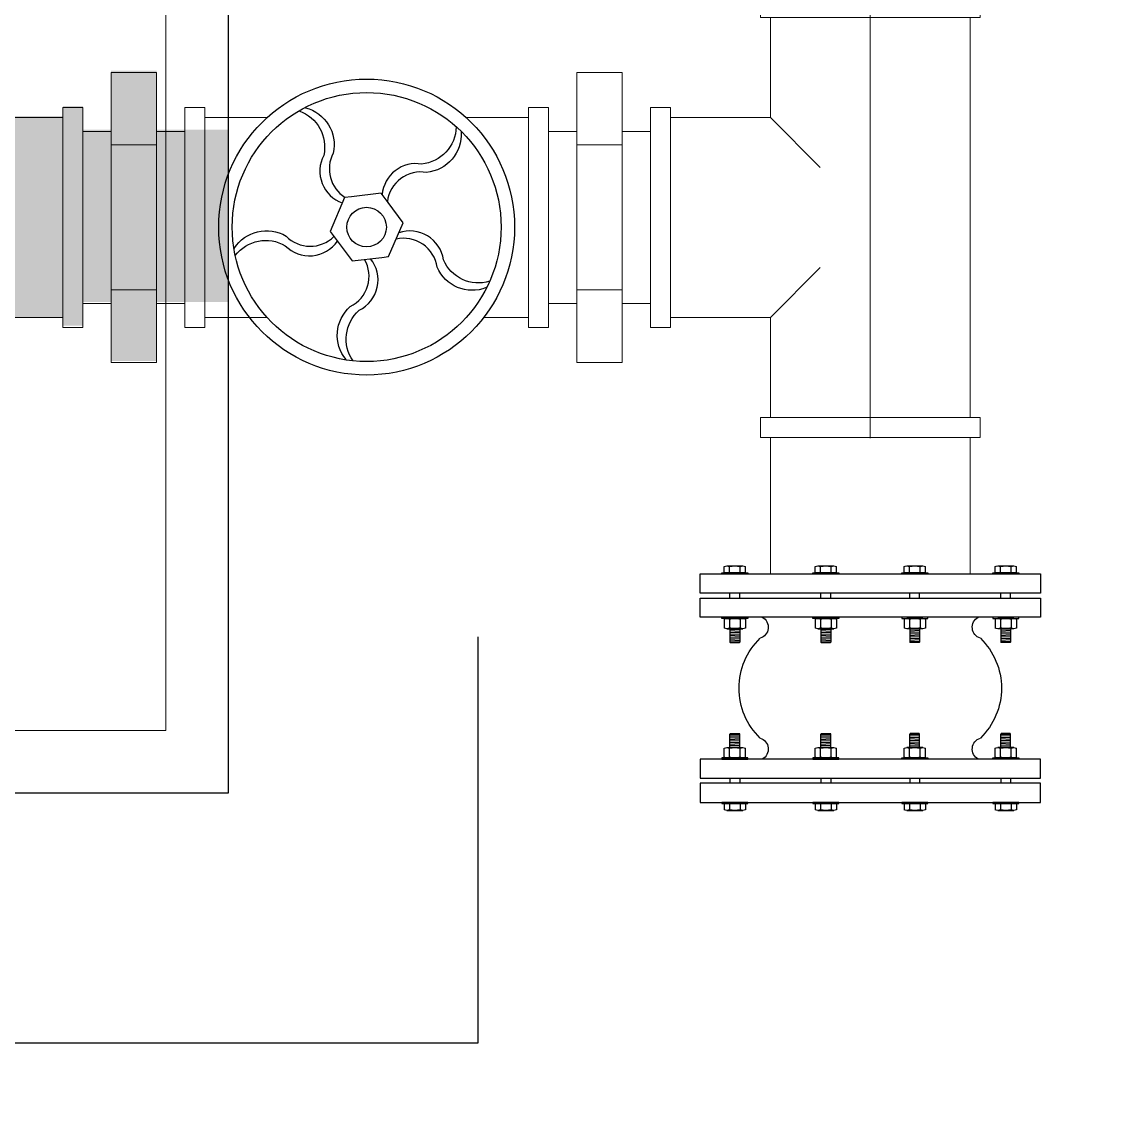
# Model space of a CAD drawing. Header units: metres. Extents: x 42 to 199, y -121 to 268.
# Drawn here: x 97.4379 to 97.5936, y 144.2423 to 144.3964 of the extents above; entities that cross this region are included whole.
import ezdxf
from ezdxf.lldxf.tags import DXFTag

# ---------------------------------------------------------------- set-up
doc = ezdxf.new("R2010")
doc.units = ezdxf.units.M
doc.header["$LTSCALE"] = 0.3
doc.linetypes.add('CENTERX2', pattern=[4, 2.5, -0.5, 0.5, -0.5])
doc.linetypes.add('HIDDEN2', pattern=[0.1875, 0.125, -0.0625])
doc.layers.get('0').update_dxf_attribs({"color": 8})
for name, color, linetype in [('A-ELEVATION 5', 8, 'Continuous'), ('BOLTS', 6, 'Continuous'), ('ETA TANK PLEANTH', 9, 'HIDDEN2'), ('FPUMP', 1, 'Continuous'), ('SRA-PL-WS-DWS', 90, 'DWS_LINE'), ('VALVES', 31, 'Continuous')]:
    doc.layers.add(name, color=color, linetype=linetype)
for name, color, linetype, lineweight in [('DA HOUSE ARCH LAYOUT', 8, 'Continuous', 9), ('ETA-PL-FITTINGS', 140, 'Continuous', 0), ('FITTINGS', 5, 'Continuous', 5)]:
    doc.layers.add(name, color=color, linetype=linetype, lineweight=lineweight)
doc.styles.get("Standard").update_dxf_attribs({"font": 'arial.ttf'})
tags = doc.linetypes.add('DWS_LINE', pattern='A,0.5,-0.2,["DWS",Standard,S=0.1,R=0,X=-0.1,Y=-0.05],-0.3', length=1).pattern_tags.tags
tags[6] = DXFTag(74, 10)

# ---------------------------------------------------------------- blocks, each defined once
blk = doc.blocks.new('DA HOUSE ARCH LAYOUT')
at = {"color": 8}
blk.add_wipeout([(-11.75, 187.36995), (-11.75, 207.62996), (32.72481, 207.62995), (32.72434, 197.17), (20.94, 197.17), (20.94, 187.37)], dxfattribs=at).dxf.layer = 'A-ELEVATION 5'
blk = doc.blocks.new('*U187')
at = {"color": 8, "lineweight": 13, "ltscale": 75}
for p, q in [((-50, 110), (50, 110)), ((-50, 100), (50, 100)), ((-110, 50), (-110, -50)), ((-100, -50), (-100, 50)), ((-50, 50), (-25, 25)), ((50, 50), (25, 25)), ((100, -50), (100, 50)), ((110, 50), (110, -50))]:
    blk.add_line(p, q, dxfattribs=at)
at = {"color": 140, "linetype": 'Continuous', "lineweight": 20, "ltscale": 75}
for p, q in [((-50, 50), (-50, 100)), ((50, 50), (50, 100)), ((-90, 50), (-100, 50)), ((-100, 50), (-50, 50)), ((100, 50), (50, 50)), ((90, 50), (100, 50)), ((-100, -50), (100, -50))]:
    blk.add_line(p, q, dxfattribs=at)
for points in [[(-50, 110), (-55, 110), (-55, 100), (-50, 100)], [(50, 100), (55, 100), (55, 110), (50, 110)], [(-100, 50), (-100, 55), (-110, 55), (-110, 50)], [(100, 50), (100, 55), (110, 55), (110, 50)], [(-110, -50), (-110, -55), (-100, -55), (-100, -50)], [(110, -50), (110, -55), (100, -55), (100, -50)]]:
    blk.add_lwpolyline(points, dxfattribs=at)
blk = doc.blocks.new('*U185')
at = {"color": 9, "linetype": 'CENTERX2', "lineweight": 13, "ltscale": 0.005}
blk.add_line((257.05, -160.81, 0.05), (257.05, 791.64, 0.05), dxfattribs=at)
at = {"layer": 'BOLTS', "color": 4, "linetype": 'Continuous'}
for p, q in [((198.55, 829.17, 0.05), (198.55, 831.65, 0.05)), ((207.11, 829.17, 0.05), (198.55, 829.17, 0.05)), ((199.62, 831.92, 0.05), (206.04, 831.92, 0.05)), ((200.69, 829.17, 0.05), (200.69, 831.65, 0.05)), ((204.97, 829.17, 0.05), (204.97, 831.65, 0.05)), ((207.11, 829.17, 0.05), (207.11, 831.65, 0.05)), ((234.98, 829.17, 0.05), (234.98, 831.65, 0.05)), ((243.53, 829.17, 0.05), (234.98, 829.17, 0.05)), ((236.05, 831.92, 0.05), (242.46, 831.92, 0.05)), ((237.12, 829.17, 0.05), (237.12, 831.65, 0.05)), ((241.39, 829.17, 0.05), (241.39, 831.65, 0.05)), ((243.53, 829.17, 0.05), (243.53, 831.65, 0.05)), ((270.56, 829.17, 0.05), (270.56, 831.65, 0.05)), ((279.12, 829.17, 0.05), (270.56, 829.17, 0.05)), ((271.63, 831.92, 0.05), (278.05, 831.92, 0.05)), ((272.7, 829.17, 0.05), (272.7, 831.65, 0.05)), ((276.98, 829.17, 0.05), (276.98, 831.65, 0.05)), ((279.12, 829.17, 0.05), (279.12, 831.65, 0.05)), ((306.99, 829.17, 0.05), (306.99, 831.65, 0.05)), ((315.54, 829.17, 0.05), (306.99, 829.17, 0.05)), ((308.06, 831.92, 0.05), (314.47, 831.92, 0.05)), ((309.13, 829.17, 0.05), (309.13, 831.65, 0.05)), ((313.4, 829.17, 0.05), (313.4, 831.65, 0.05)), ((315.54, 829.17, 0.05), (315.54, 831.65, 0.05)), ((198.56, 810.65, 0.05), (198.56, 807.06, 0.05)), ((199.63, 810.92, 0.05), (206.04, 810.92, 0.05)), ((200.7, 810.65, 0.05), (200.7, 807.06, 0.05)), ((204.97, 810.65, 0.05), (204.97, 807.06, 0.05)), ((207.11, 810.65, 0.05), (207.11, 807.06, 0.05)), ((234.98, 810.65, 0.05), (234.98, 807.06, 0.05)), ((236.05, 810.92, 0.05), (242.47, 810.92, 0.05)), ((237.12, 810.65, 0.05), (237.12, 807.06, 0.05)), ((241.4, 810.65, 0.05), (241.4, 807.06, 0.05)), ((243.54, 810.65, 0.05), (243.54, 807.06, 0.05)), ((270.57, 810.65, 0.05), (270.57, 807.06, 0.05)), ((278.05, 810.92, 0.05), (271.64, 810.92, 0.05)), ((272.71, 810.65, 0.05), (272.71, 807.06, 0.05)), ((276.98, 810.65, 0.05), (276.98, 807.06, 0.05)), ((279.12, 810.65, 0.05), (279.12, 807.06, 0.05)), ((306.99, 810.65, 0.05), (306.99, 807.06, 0.05)), ((314.48, 810.92, 0.05), (308.06, 810.92, 0.05)), ((309.13, 810.65, 0.05), (309.13, 807.06, 0.05)), ((313.41, 810.65, 0.05), (313.41, 807.06, 0.05)), ((315.55, 810.65, 0.05), (315.55, 807.06, 0.05)), ((199.63, 806.79, 0.05), (206.04, 806.79, 0.05)), ((236.05, 806.79, 0.05), (242.47, 806.79, 0.05)), ((278.05, 806.79, 0.05), (271.64, 806.79, 0.05)), ((314.48, 806.79, 0.05), (308.06, 806.79, 0.05)), ((198.56, 755.35, 0.05), (198.56, 758.94, 0.05)), ((199.63, 759.21, 0.05), (206.04, 759.21, 0.05)), ((200.7, 755.35, 0.05), (200.7, 758.94, 0.05)), ((204.97, 755.35, 0.05), (204.97, 758.94, 0.05)), ((207.11, 755.35, 0.05), (207.11, 758.94, 0.05)), ((234.98, 755.35, 0.05), (234.98, 758.94, 0.05)), ((236.05, 759.21, 0.05), (242.47, 759.21, 0.05)), ((237.12, 755.35, 0.05), (237.12, 758.94, 0.05)), ((241.4, 755.35, 0.05), (241.4, 758.94, 0.05)), ((243.54, 755.35, 0.05), (243.54, 758.94, 0.05)), ((270.57, 755.35, 0.05), (270.57, 758.94, 0.05)), ((278.05, 759.21, 0.05), (271.64, 759.21, 0.05)), ((272.71, 755.35, 0.05), (272.71, 758.94, 0.05)), ((276.98, 755.35, 0.05), (276.98, 758.94, 0.05)), ((279.12, 755.35, 0.05), (279.12, 758.94, 0.05)), ((306.99, 755.35, 0.05), (306.99, 758.94, 0.05)), ((314.48, 759.21, 0.05), (308.06, 759.21, 0.05)), ((309.13, 755.35, 0.05), (309.13, 758.94, 0.05)), ((313.41, 755.35, 0.05), (313.41, 758.94, 0.05)), ((315.55, 755.35, 0.05), (315.55, 758.94, 0.05)), ((199.63, 755.08, 0.05), (206.04, 755.08, 0.05)), ((236.05, 755.08, 0.05), (242.47, 755.08, 0.05)), ((278.05, 755.08, 0.05), (271.64, 755.08, 0.05)), ((314.48, 755.08, 0.05), (308.06, 755.08, 0.05)), ((198.55, 736.83, 0.05), (198.55, 734.35, 0.05)), ((207.11, 736.83, 0.05), (198.55, 736.83, 0.05)), ((200.69, 736.83, 0.05), (200.69, 734.35, 0.05)), ((204.97, 736.83, 0.05), (204.97, 734.35, 0.05)), ((207.11, 736.83, 0.05), (207.11, 734.35, 0.05)), ((234.98, 736.83, 0.05), (234.98, 734.35, 0.05)), ((243.53, 736.83, 0.05), (234.98, 736.83, 0.05)), ((237.12, 736.83, 0.05), (237.12, 734.35, 0.05)), ((241.39, 736.83, 0.05), (241.39, 734.35, 0.05)), ((243.53, 736.83, 0.05), (243.53, 734.35, 0.05)), ((270.56, 736.83, 0.05), (270.56, 734.35, 0.05)), ((279.12, 736.83, 0.05), (270.56, 736.83, 0.05)), ((272.7, 736.83, 0.05), (272.7, 734.35, 0.05)), ((276.98, 736.83, 0.05), (276.98, 734.35, 0.05)), ((279.12, 736.83, 0.05), (279.12, 734.35, 0.05)), ((306.99, 736.83, 0.05), (306.99, 734.35, 0.05)), ((315.54, 736.83, 0.05), (306.99, 736.83, 0.05)), ((309.13, 736.83, 0.05), (309.13, 734.35, 0.05)), ((313.4, 736.83, 0.05), (313.4, 734.35, 0.05)), ((315.54, 736.83, 0.05), (315.54, 734.35, 0.05)), ((199.62, 734.08, 0.05), (206.04, 734.08, 0.05)), ((236.05, 734.08, 0.05), (242.46, 734.08, 0.05)), ((271.63, 734.08, 0.05), (278.05, 734.08, 0.05)), ((308.06, 734.08, 0.05), (314.47, 734.08, 0.05))]:
    blk.add_line(p, q, dxfattribs=at)
at = {"layer": 'BOLTS', "color": 4, "linetype": 'Continuous', "ltscale": 0.3}
for p, q in [((200.86, 819.06, 0.05), (200.86, 821.03, 0.05)), ((204.81, 819.06, 0.05), (204.81, 821.03, 0.05)), ((237.28, 819.06, 0.05), (237.28, 821.03, 0.05)), ((241.23, 819.06, 0.05), (241.23, 821.03, 0.05)), ((272.86, 819.06, 0.05), (272.86, 821.03, 0.05)), ((276.81, 819.06, 0.05), (276.81, 821.03, 0.05)), ((309.29, 819.06, 0.05), (309.29, 821.03, 0.05)), ((313.24, 819.06, 0.05), (313.24, 821.03, 0.05)), ((200.86, 806.79, 0.05), (200.86, 801.36, 0.05)), ((200.86, 806.61, 0.05), (204.81, 806.44, 0.05)), ((200.86, 806, 0.05), (204.81, 805.83, 0.05)), ((204.81, 806.79, 0.05), (204.81, 801.36, 0.05)), ((237.28, 806.79, 0.05), (237.28, 801.36, 0.05)), ((237.28, 806.62, 0.05), (241.24, 806.45, 0.05)), ((237.28, 806, 0.05), (241.24, 805.83, 0.05)), ((241.24, 806.79, 0.05), (241.24, 801.36, 0.05)), ((272.87, 806.79, 0.05), (272.87, 801.36, 0.05)), ((276.82, 806.62, 0.05), (272.87, 806.45, 0.05)), ((276.82, 806, 0.05), (272.87, 805.83, 0.05)), ((276.82, 806.79, 0.05), (276.82, 801.36, 0.05)), ((309.29, 806.79, 0.05), (309.29, 801.36, 0.05)), ((313.24, 806.61, 0.05), (309.29, 806.44, 0.05)), ((313.24, 806, 0.05), (309.29, 805.83, 0.05)), ((313.24, 806.79, 0.05), (313.24, 801.36, 0.05)), ((200.86, 805.38, 0.05), (204.81, 805.21, 0.05)), ((200.86, 804.75, 0.05), (204.81, 804.58, 0.05)), ((200.86, 804.13, 0.05), (204.81, 803.96, 0.05)), ((200.86, 803.51, 0.05), (204.81, 803.34, 0.05)), ((200.86, 802.9, 0.05), (204.81, 802.73, 0.05)), ((200.86, 802.28, 0.05), (204.81, 802.11, 0.05)), ((200.86, 801.66, 0.05), (204.81, 801.49, 0.05)), ((237.28, 805.38, 0.05), (241.24, 805.21, 0.05)), ((237.28, 804.75, 0.05), (241.24, 804.58, 0.05)), ((237.28, 804.13, 0.05), (241.24, 803.96, 0.05)), ((237.28, 803.51, 0.05), (241.24, 803.34, 0.05)), ((237.28, 802.9, 0.05), (241.24, 802.73, 0.05)), ((237.28, 802.28, 0.05), (241.24, 802.11, 0.05)), ((237.28, 801.66, 0.05), (241.24, 801.49, 0.05)), ((276.82, 805.38, 0.05), (272.87, 805.21, 0.05)), ((276.82, 804.75, 0.05), (272.87, 804.58, 0.05)), ((276.82, 804.13, 0.05), (272.87, 803.96, 0.05)), ((276.82, 803.51, 0.05), (272.87, 803.34, 0.05)), ((276.82, 802.9, 0.05), (272.87, 802.73, 0.05)), ((276.82, 802.28, 0.05), (272.87, 802.11, 0.05)), ((276.82, 801.66, 0.05), (272.87, 801.49, 0.05)), ((313.24, 805.38, 0.05), (309.29, 805.21, 0.05)), ((313.24, 804.75, 0.05), (309.29, 804.58, 0.05)), ((313.24, 804.13, 0.05), (309.29, 803.96, 0.05)), ((313.24, 803.51, 0.05), (309.29, 803.34, 0.05)), ((313.24, 802.9, 0.05), (309.29, 802.73, 0.05)), ((313.24, 802.28, 0.05), (309.29, 802.11, 0.05)), ((313.24, 801.66, 0.05), (309.29, 801.49, 0.05)), ((200.86, 801.36, 0.05), (204.81, 801.36, 0.05)), ((200.86, 801.36, 0.05), (201.02, 801.2, 0.05)), ((201.02, 801.2, 0.05), (204.65, 801.2, 0.05)), ((204.81, 801.36, 0.05), (204.65, 801.2, 0.05)), ((237.28, 801.36, 0.05), (241.24, 801.36, 0.05)), ((237.28, 801.36, 0.05), (237.45, 801.2, 0.05)), ((237.45, 801.2, 0.05), (241.07, 801.2, 0.05)), ((241.24, 801.36, 0.05), (241.07, 801.2, 0.05)), ((276.82, 801.36, 0.05), (272.87, 801.36, 0.05)), ((272.87, 801.36, 0.05), (273.03, 801.2, 0.05)), ((276.66, 801.2, 0.05), (273.03, 801.2, 0.05)), ((276.82, 801.36, 0.05), (276.66, 801.2, 0.05)), ((313.24, 801.36, 0.05), (309.29, 801.36, 0.05)), ((309.29, 801.36, 0.05), (309.45, 801.2, 0.05)), ((313.08, 801.2, 0.05), (309.45, 801.2, 0.05)), ((313.24, 801.36, 0.05), (313.08, 801.2, 0.05)), ((200.86, 764.64, 0.05), (201.02, 764.8, 0.05)), ((200.86, 764.64, 0.05), (204.81, 764.64, 0.05)), ((200.86, 759.21, 0.05), (200.86, 764.64, 0.05)), ((200.86, 764.34, 0.05), (204.81, 764.51, 0.05)), ((200.86, 763.72, 0.05), (204.81, 763.89, 0.05)), ((200.86, 763.1, 0.05), (204.81, 763.27, 0.05)), ((200.86, 762.49, 0.05), (204.81, 762.66, 0.05)), ((201.02, 764.8, 0.05), (204.65, 764.8, 0.05)), ((204.81, 764.64, 0.05), (204.65, 764.8, 0.05)), ((204.81, 759.21, 0.05), (204.81, 764.64, 0.05)), ((237.28, 764.64, 0.05), (237.45, 764.8, 0.05)), ((237.28, 764.64, 0.05), (241.24, 764.64, 0.05)), ((237.28, 759.21, 0.05), (237.28, 764.64, 0.05)), ((237.28, 764.34, 0.05), (241.24, 764.51, 0.05)), ((237.28, 763.72, 0.05), (241.24, 763.89, 0.05)), ((237.28, 763.1, 0.05), (241.24, 763.27, 0.05)), ((237.28, 762.49, 0.05), (241.24, 762.66, 0.05)), ((237.45, 764.8, 0.05), (241.07, 764.8, 0.05)), ((241.24, 764.64, 0.05), (241.07, 764.8, 0.05)), ((241.24, 759.21, 0.05), (241.24, 764.64, 0.05)), ((272.87, 764.64, 0.05), (273.03, 764.8, 0.05)), ((276.82, 764.64, 0.05), (272.87, 764.64, 0.05)), ((272.87, 759.21, 0.05), (272.87, 764.64, 0.05)), ((276.82, 764.34, 0.05), (272.87, 764.51, 0.05)), ((276.82, 763.72, 0.05), (272.87, 763.89, 0.05)), ((276.82, 763.1, 0.05), (272.87, 763.27, 0.05)), ((276.82, 762.49, 0.05), (272.87, 762.66, 0.05)), ((276.66, 764.8, 0.05), (273.03, 764.8, 0.05)), ((276.82, 764.64, 0.05), (276.66, 764.8, 0.05)), ((276.82, 759.21, 0.05), (276.82, 764.64, 0.05)), ((309.29, 764.64, 0.05), (309.45, 764.8, 0.05)), ((313.24, 764.64, 0.05), (309.29, 764.64, 0.05)), ((309.29, 759.21, 0.05), (309.29, 764.64, 0.05)), ((313.24, 764.34, 0.05), (309.29, 764.51, 0.05)), ((313.24, 763.72, 0.05), (309.29, 763.89, 0.05)), ((313.24, 763.1, 0.05), (309.29, 763.27, 0.05)), ((313.24, 762.49, 0.05), (309.29, 762.66, 0.05)), ((313.08, 764.8, 0.05), (309.45, 764.8, 0.05)), ((313.24, 764.64, 0.05), (313.08, 764.8, 0.05)), ((313.24, 759.21, 0.05), (313.24, 764.64, 0.05)), ((200.86, 761.87, 0.05), (204.81, 762.04, 0.05)), ((200.86, 761.25, 0.05), (204.81, 761.42, 0.05)), ((200.86, 760.62, 0.05), (204.81, 760.79, 0.05)), ((200.86, 760, 0.05), (204.81, 760.17, 0.05)), ((200.86, 759.39, 0.05), (204.81, 759.56, 0.05)), ((237.28, 761.87, 0.05), (241.24, 762.04, 0.05)), ((237.28, 761.25, 0.05), (241.24, 761.42, 0.05)), ((237.28, 760.62, 0.05), (241.24, 760.79, 0.05)), ((237.28, 760, 0.05), (241.24, 760.17, 0.05)), ((237.28, 759.39, 0.05), (241.24, 759.56, 0.05)), ((276.82, 761.87, 0.05), (272.87, 762.04, 0.05)), ((276.82, 761.25, 0.05), (272.87, 761.42, 0.05)), ((276.82, 760.62, 0.05), (272.87, 760.79, 0.05)), ((276.82, 760, 0.05), (272.87, 760.17, 0.05)), ((276.82, 759.39, 0.05), (272.87, 759.56, 0.05)), ((313.24, 761.87, 0.05), (309.29, 762.04, 0.05)), ((313.24, 761.25, 0.05), (309.29, 761.42, 0.05)), ((313.24, 760.62, 0.05), (309.29, 760.79, 0.05)), ((313.24, 760, 0.05), (309.29, 760.17, 0.05)), ((313.24, 759.39, 0.05), (309.29, 759.56, 0.05)), ((200.86, 746.94, 0.05), (200.86, 744.97, 0.05)), ((204.81, 746.94, 0.05), (204.81, 744.97, 0.05)), ((237.28, 746.94, 0.05), (237.28, 744.97, 0.05)), ((241.23, 746.94, 0.05), (241.23, 744.97, 0.05)), ((272.86, 746.94, 0.05), (272.86, 744.97, 0.05)), ((276.81, 746.94, 0.05), (276.81, 744.97, 0.05)), ((309.29, 746.94, 0.05), (309.29, 744.97, 0.05)), ((313.24, 746.94, 0.05), (313.24, 744.97, 0.05))]:
    blk.add_line(p, q, dxfattribs=at)
at = {"layer": 'BOLTS', "color": 4, "linetype": 'Continuous', "elevation": 0.06}
for points in [[(208.03, 829.17), (208.03, 828.72), (197.63, 828.72), (197.63, 829.17)], [(244.46, 829.17), (244.46, 828.72), (234.06, 828.72), (234.06, 829.17)], [(280.04, 829.17), (280.04, 828.72), (269.64, 828.72), (269.64, 829.17)], [(316.46, 829.17), (316.46, 828.72), (306.06, 828.72), (306.06, 829.17)], [(208.04, 811.37), (208.04, 810.92), (197.64, 810.92), (197.64, 811.37)], [(244.46, 811.37), (244.46, 810.92), (234.06, 810.92), (234.06, 811.37)], [(269.64, 811.37), (269.64, 810.92), (280.04, 810.92), (280.04, 811.37)], [(306.07, 811.37), (306.07, 810.92), (316.47, 810.92), (316.47, 811.37)], [(208.04, 754.63), (208.04, 755.08), (197.64, 755.08), (197.64, 754.63)], [(244.46, 754.63), (244.46, 755.08), (234.06, 755.08), (234.06, 754.63)], [(269.64, 754.63), (269.64, 755.08), (280.04, 755.08), (280.04, 754.63)], [(306.07, 754.63), (306.07, 755.08), (316.47, 755.08), (316.47, 754.63)], [(208.03, 736.83), (208.03, 737.28), (197.63, 737.28), (197.63, 736.83)], [(244.46, 736.83), (244.46, 737.28), (234.06, 737.28), (234.06, 736.83)], [(280.04, 736.83), (280.04, 737.28), (269.64, 737.28), (269.64, 736.83)], [(316.46, 736.83), (316.46, 737.28), (306.06, 737.28), (306.06, 736.83)]]:
    blk.add_lwpolyline(points, close=True, dxfattribs=at)
at = {"layer": 'BOLTS', "color": 4, "linetype": 'Continuous'}
for centre, radius, start, end in [((199.62, 829.68, 0.05), 2.24, 61.4922, 118.5063), ((202.83, 823.37, 0.05), 8.55, 75.5218, 104.4768), ((206.04, 829.68, 0.05), 2.24, 61.4922, 118.5063), ((236.05, 829.68, 0.05), 2.24, 61.4922, 118.5063), ((239.26, 823.37, 0.05), 8.55, 75.5218, 104.4768), ((242.46, 829.68, 0.05), 2.24, 61.4922, 118.5063), ((271.63, 829.68, 0.05), 2.24, 61.4922, 118.5063), ((274.84, 823.37, 0.05), 8.55, 75.5218, 104.4768), ((278.05, 829.68, 0.05), 2.24, 61.4922, 118.5063), ((308.06, 829.68, 0.05), 2.24, 61.4922, 118.5063), ((311.26, 823.37, 0.05), 8.55, 75.5218, 104.4768), ((314.47, 829.68, 0.05), 2.24, 61.4922, 118.5063), ((199.63, 808.68, 0.05), 2.24, 61.4937, 118.5078), ((202.84, 802.36, 0.05), 8.55, 75.5232, 104.4783), ((206.04, 808.68, 0.05), 2.24, 61.4937, 118.5078), ((236.05, 808.68, 0.05), 2.24, 61.4937, 118.5078), ((239.26, 802.36, 0.05), 8.55, 75.5232, 104.4783), ((242.47, 808.68, 0.05), 2.24, 61.4937, 118.5078), ((271.64, 808.68, 0.05), 2.24, 61.4922, 118.5063), ((274.84, 802.36, 0.05), 8.55, 75.5218, 104.4768), ((278.05, 808.68, 0.05), 2.24, 61.4922, 118.5063), ((308.06, 808.68, 0.05), 2.24, 61.4922, 118.5063), ((311.27, 802.36, 0.05), 8.55, 75.5218, 104.4768), ((314.48, 808.68, 0.05), 2.24, 61.4922, 118.5063), ((199.63, 809.03, 0.05), 2.24, 241.4937, 298.5078), ((202.84, 815.35, 0.05), 8.55, 255.5232, 284.4783), ((206.04, 809.03, 0.05), 2.24, 241.4937, 298.5078), ((236.05, 809.03, 0.05), 2.24, 241.4937, 298.5078), ((239.26, 815.35, 0.05), 8.55, 255.5232, 284.4783), ((242.47, 809.03, 0.05), 2.24, 241.4937, 298.5078), ((271.64, 809.03, 0.05), 2.24, 241.4922, 298.5063), ((274.84, 815.35, 0.05), 8.55, 255.5218, 284.4768), ((278.05, 809.03, 0.05), 2.24, 241.4922, 298.5063), ((308.06, 809.03, 0.05), 2.24, 241.4922, 298.5063), ((311.27, 815.35, 0.05), 8.55, 255.5218, 284.4768), ((314.48, 809.03, 0.05), 2.24, 241.4922, 298.5063), ((199.63, 756.97, 0.05), 2.24, 61.4922, 118.5063), ((202.84, 750.65, 0.05), 8.55, 75.5217, 104.4768), ((206.04, 756.97, 0.05), 2.24, 61.4922, 118.5063), ((236.05, 756.97, 0.05), 2.24, 61.4922, 118.5063), ((239.26, 750.65, 0.05), 8.55, 75.5217, 104.4768), ((242.47, 756.97, 0.05), 2.24, 61.4922, 118.5063), ((271.64, 756.97, 0.05), 2.24, 61.4937, 118.5078), ((274.84, 750.65, 0.05), 8.55, 75.5232, 104.4782), ((278.05, 756.97, 0.05), 2.24, 61.4937, 118.5078), ((308.06, 756.97, 0.05), 2.24, 61.4937, 118.5078), ((311.27, 750.65, 0.05), 8.55, 75.5232, 104.4782), ((314.48, 756.97, 0.05), 2.24, 61.4937, 118.5078), ((199.63, 757.32, 0.05), 2.24, 241.4922, 298.5063), ((202.84, 763.64, 0.05), 8.55, 255.5217, 284.4768), ((206.04, 757.32, 0.05), 2.24, 241.4922, 298.5063), ((236.05, 757.32, 0.05), 2.24, 241.4922, 298.5063), ((239.26, 763.64, 0.05), 8.55, 255.5217, 284.4768), ((242.47, 757.32, 0.05), 2.24, 241.4922, 298.5063), ((271.64, 757.32, 0.05), 2.24, 241.4937, 298.5078), ((274.84, 763.64, 0.05), 8.55, 255.5232, 284.4782), ((278.05, 757.32, 0.05), 2.24, 241.4937, 298.5078), ((308.06, 757.32, 0.05), 2.24, 241.4937, 298.5078), ((311.27, 763.64, 0.05), 8.55, 255.5232, 284.4782), ((314.48, 757.32, 0.05), 2.24, 241.4937, 298.5078), ((199.62, 736.32, 0.05), 2.24, 241.4937, 298.5078), ((202.83, 742.63, 0.05), 8.55, 255.5232, 284.4782), ((206.04, 736.32, 0.05), 2.24, 241.4937, 298.5078), ((236.05, 736.32, 0.05), 2.24, 241.4937, 298.5078), ((239.26, 742.63, 0.05), 8.55, 255.5232, 284.4782), ((242.46, 736.32, 0.05), 2.24, 241.4937, 298.5078), ((271.63, 736.32, 0.05), 2.24, 241.4937, 298.5078), ((274.84, 742.63, 0.05), 8.55, 255.5232, 284.4782), ((278.05, 736.32, 0.05), 2.24, 241.4937, 298.5078), ((308.06, 736.32, 0.05), 2.24, 241.4937, 298.5078), ((311.26, 742.63, 0.05), 8.55, 255.5232, 284.4782), ((314.47, 736.32, 0.05), 2.24, 241.4937, 298.5078)]:
    blk.add_arc(centre, radius, start, end, dxfattribs=at)
at = {"layer": 'ETA-PL-FITTINGS', "color": 140}
for p, q in [((217.05, 737.28, 0.05), (217.05, 682.65, 0.05)), ((297.05, 737.27, 0.05), (297.05, 682.65, 0.05))]:
    blk.add_line(p, q, dxfattribs=at)
at = {"layer": 'VALVES', "linetype": 'Continuous', "lineweight": 20, "ltscale": 75}
for p, q in [((120.22, 634.65, 0.05), (102.37, 634.65, 0.05)), ((139.54, 629.08, 0.05), (128.22, 629.08, 0.05)), ((169.05, 629.08, 0.05), (157.73, 629.08, 0.05)), ((139.54, 623.67, 0.05), (157.73, 623.67, 0.05)), ((139.54, 565.63, 0.05), (157.73, 565.63, 0.05)), ((139.54, 560.22, 0.05), (128.22, 560.22, 0.05)), ((169.05, 560.22, 0.05), (157.73, 560.22, 0.05)), ((120.22, 554.65, 0.05), (95.24, 554.65, 0.05))]:
    blk.add_line(p, q, dxfattribs=at)
at = {"layer": 'VALVES', "color": 8, "lineweight": 13, "ltscale": 75}
for p, q in [((120.22, 634.65, 0.05), (120.22, 554.65, 0.05)), ((128.22, 554.65, 0.05), (128.22, 634.65, 0.05))]:
    blk.add_line(p, q, dxfattribs=at)
at = {"layer": 'VALVES', "linetype": 'Continuous', "elevation": 0.06}
for points in [[(325.2, 828.73), (325.2, 821.05), (188.91, 821.04), (188.91, 828.72)], [(325.2, 819.06), (325.2, 811.38), (188.91, 811.37), (188.91, 819.05)], [(325.2, 746.94), (325.2, 754.62), (188.91, 754.63), (188.91, 746.95)], [(325.2, 737.27), (325.2, 744.95), (188.91, 744.96), (188.91, 737.28)]]:
    blk.add_lwpolyline(points, close=True, dxfattribs=at)
at = {"layer": 'VALVES', "linetype": 'Continuous', "lineweight": 20, "ltscale": 75, "elevation": 0.09}
blk.add_lwpolyline([(157.73, 652.69), (139.54, 652.69), (139.54, 536.6), (157.73, 536.6)], close=True, dxfattribs=at)
for points in [[(128.22, 634.65), (128.22, 638.65), (120.22, 638.65), (120.22, 634.65)], [(120.22, 554.65), (120.22, 550.65), (128.22, 550.65), (128.22, 554.65)]]:
    blk.add_lwpolyline(points, dxfattribs=at)
at = {"layer": 'VALVES', "linetype": 'Continuous', "extrusion": (0, 0, -1)}
blk.add_circle((-55.44, 598.51, -0.05), 7.91, dxfattribs=at)
at = {"layer": 'VALVES', "linetype": 'Continuous'}
for centre, radius, start, end in [((211.62, 807.36, 0.05), 4.59, 287.298, 61.0751), ((302.48, 807.36, 0.05), 4.59, 118.9196, 252.6966), ((232.32, 783, 0.05), 27.8, 134.0688, 225.9345), ((281.78, 783, 0.05), 27.8, 314.0688, 45.9345), ((211.62, 758.64, 0.05), 4.59, 298.9249, 72.702), ((302.48, 758.64, 0.05), 4.59, 107.3034, 241.0804), ((59, 641.8, 0.05), 15.3, 140.3852, 228.7055), ((62.58, 643.31, 0.05), 15.3, 145.1011, 228.7055), ((97.71, 608.51, 0.05), 15.3, 68.3852, 156.7055), ((100.25, 605.57, 0.05), 15.3, 73.1011, 156.7055), ((15.05, 619.14, 0.05), 15.3, 217.1011, 300.7055), ((15.38, 615.26, 0.05), 15.3, 212.3852, 300.7055), ((78.01, 561.41, 0.05), 15.3, 356.3852, 84.7055), ((23.35, 566.46, 0.05), 15.3, 289.1011, 12.7055), ((76, 558.08, 0.05), 15.3, 1.1011, 84.7055), ((27.13, 565.58, 0.05), 15.3, 284.3852, 12.7055)]:
    blk.add_arc(centre, radius, start, end, dxfattribs=at)
at = {"layer": 'VALVES', "linetype": 'Continuous', "extrusion": (0, 0, -1)}
for centre, start, end in [((-46.44, 619.67, -0.05), 116.4467, 218.7818), ((-42.86, 618.16, -0.05), 116.4467, 209.6394), ((-70.24, 616.55, -0.05), 188.4467, 282.6696), ((-32.54, 596.49, -0.05), 44.4467, 145.6097), ((-72.79, 613.61, -0.05), 188.4467, 289.0592), ((-32.87, 592.62, -0.05), 44.4467, 134.3983), ((-50.29, 576.1, -0.05), 332.4467, 70.2408), ((-77.18, 590.01, -0.05), 260.4467, 352.5963), ((-54.08, 575.22, -0.05), 332.4467, 57.6181), ((-75.17, 586.68, -0.05), 260.4467, 354.9212)]:
    blk.add_arc(centre, 13.56, start, end, dxfattribs=at)
at = {"layer": 'VALVES', "linetype": 'Continuous', "invisible_edges": 5}
for points in [[(49.6, 612.04, 0.09), (64.07, 588.72, 0.09), (61.29, 584.98, 0.09), (46.82, 608.31, 0.09)], [(61.5, 610.66, 0.09), (70.09, 596.8, 0.09), (64.07, 588.72, 0.09), (49.6, 612.04, 0.09)], [(64.24, 610.34, 0.09), (64.24, 610.34, 0.09), (70.09, 596.8, 0.09), (61.5, 610.66, 0.09)], [(46.82, 608.31, 0.09), (61.29, 584.98, 0.09), (49.39, 586.37, 0.09), (40.8, 600.22, 0.09)], [(40.8, 600.22, 0.09), (49.39, 586.37, 0.09), (46.65, 586.69, 0.09)]]:
    blk.add_3dface(points, dxfattribs=at)
at = {"layer": 'ETA-PL-FITTINGS', "color": 140, "xscale": 0.8000000000029104, "yscale": 0.8000000000029104, "zscale": 0.8000000000029104, "rotation": 90}
blk.add_blockref('*U187', (257.05, 594.65, 0.05), dxfattribs=at)
at = {"color": 7, "lineweight": -3}
blk.add_wipeout([(-867.37, 268.53), (-867.37, 271.88), (-882.07, 271.88), (-882.07, 268.53), (-904.72, 268.53), (-909.89, 267.86), (-914.25, 267.03), (-918.54, 265.92), (-922.75, 264.54), (-926.87, 262.9), (-930.87, 261.01), (-934.75, 258.87), (-938.49, 256.49), (-942.07, 253.87), (-945.48, 251.04), (-948.71, 248), (-951.74, 244.77), (-954.56, 241.35), (-957.16, 237.76), (-959.53, 234.01), (-961.65, 230.13), (-963.53, 226.11), (-965.16, 221.99), (-966.52, 217.77), (-967.62, 213.48), (-968.44, 209.12), (-968.99, 204.73), (-969.12, 202.51), (-969.12, 88.74), (-968.99, 86.53), (-968.44, 82.13), (-967.62, 77.78), (-966.52, 73.48), (-965.16, 69.26), (-963.53, 65.14), (-961.65, 61.13), (-959.53, 57.24), (-957.16, 53.49), (-954.56, 49.9), (-951.74, 46.48), (-948.71, 43.25), (-945.48, 40.21), (-942.07, 37.38), (-938.49, 34.77), (-934.75, 32.39), (-930.87, 30.24), (-926.87, 28.35), (-922.75, 26.71), (-918.54, 25.34), (-914.25, 24.23), (-909.89, 23.39), (-905.5, 22.83), (-902.85, 22.66), (-882.07, 22.66), (-882.07, 18.15), (-867.37, 18.15), (-867.37, 21.77), (-656.98, 21.77), (-630.63, 40.14), (-604.78, 40.14), (-545.27, 10.28), (-519.74, 10.28), (-519.74, 75.97), (-431.05, 75.97), (-431.05, 50.94), (-417.12, 50.94), (-417.12, 29.72), (-406.98, 29.72), (-406.98, 16.69), (-396.2, 16.69), (-396.2, 15.54), (-396.05, 12.95), (-395.73, 10.38), (-395.25, 7.83), (-394.62, 5.32), (-393.82, 2.85), (-392.88, 0.43), (-391.78, -1.92), (-390.54, -4.19), (-389.16, -6.39), (-387.64, -8.49), (-386, -10.5), (-384.23, -12.39), (-382.34, -14.17), (-380.35, -15.83), (-378.26, -17.36), (-376.07, -18.76), (-374.94, -19.39), (-374.94, -79.35), (-401.98, -162.32), (-408.04, -160.76), (-425.57, -157.42), (-443.29, -155.18), (-461.11, -154.06), (-478.96, -154.06), (-496.78, -155.18), (-514.49, -157.42), (-532.03, -160.76), (-549.33, -165.2), (-566.31, -170.72), (-582.91, -177.29), (-599.06, -184.89), (-614.71, -193.5), (-629.79, -203.06), (-644.23, -213.56), (-657.99, -224.94), (-671, -237.16), (-683.22, -250.18), (-694.61, -263.93), (-705.1, -278.38), (-714.67, -293.45), (-723.27, -309.1), (-730.87, -325.26), (-737.44, -341.86), (-742.96, -358.84), (-747.4, -376.13), (-750.75, -393.67), (-752.99, -411.38), (-754.11, -429.2), (-754.11, -447.06), (-752.99, -464.88), (-750.75, -482.59), (-747.4, -500.13), (-742.96, -517.42), (-737.44, -534.4), (-730.87, -551), (-723.27, -567.16), (-714.67, -582.81), (-705.1, -597.88), (-694.61, -612.33), (-683.22, -626.08), (-671, -639.1), (-657.99, -651.32), (-644.23, -662.7), (-629.79, -673.2), (-614.71, -682.76), (-599.06, -691.36), (-582.91, -698.97), (-566.31, -705.54), (-549.33, -711.06), (-532.03, -715.5), (-514.49, -718.84), (-496.78, -721.08), (-478.96, -722.2), (-461.11, -722.2), (-443.29, -721.08), (-425.57, -718.84), (-408.04, -715.5), (-390.74, -711.06), (-373.76, -705.54), (-357.16, -698.97), (-341, -691.36), (-325.36, -682.76), (-310.28, -673.2), (-295.84, -662.7), (-282.08, -651.32), (-269.07, -639.1), (-256.84, -626.08), (-245.46, -612.33), (-234.97, -597.88), (-225.4, -582.81), (-216.8, -567.16), (-209.2, -551), (-202.62, -534.4), (-197.11, -517.42), (-192.67, -500.13), (-189.32, -482.59), (-187.08, -464.88), (-185.96, -447.06), (-185.96, -429.2), (-187.08, -411.38), (-189.32, -393.67), (-192.67, -376.13), (-197.11, -358.84), (-202.62, -341.86), (-209.2, -325.26), (-216.8, -309.1), (-225.4, -293.45), (-234.97, -278.38), (-245.46, -263.93), (-256.84, -250.18), (-269.07, -237.16), (-282.08, -224.94), (-295.84, -213.56), (-310.28, -203.06), (-325.36, -193.5), (-341, -184.89), (-357.16, -177.29), (-362.51, -175.17), (-334.94, -90.58), (-334.94, -19.39), (-334.05, -18.91), (-331.86, -17.53), (-329.76, -16.01), (-327.75, -14.36), (-325.86, -12.59), (-324.07, -10.71), (-322.41, -8.72), (-320.88, -6.63), (-319.49, -4.44), (-318.23, -2.17), (-317.12, 0.17), (-316.15, 2.58), (-315.34, 5.04), (-314.69, 7.55), (-314.2, 10.09), (-313.86, 12.67), (-313.69, 15.25), (-313.69, 16.69), (-303.71, 16.69), (-303.71, 36.71), (-311.28, 36.71), (-311.28, 49.56), (-304.22, 49.56), (-304.22, 70.99), (-300.08, 73.66), (-295.56, 77.47), (-292.03, 80.89), (-289.77, 83.33), (-289.77, 52.57), (-238.46, 52.57), (-238.46, 86.6), (-221.88, 86.6), (-221.88, 104.65), (-66.16, 104.65), (-66.16, 100.65), (-58.16, 100.65), (-58.16, 104.65), (-58.16, 110.22), (-46.84, 110.22), (-46.84, 86.6), (-28.65, 86.6), (-28.65, 110.22), (0, 110.22), (0, 179.08), (-28.65, 179.08), (-28.65, 202.69), (-46.84, 202.69), (-46.84, 179.08), (-58.16, 179.08), (-58.16, 184.65), (-58.16, 188.65), (-66.16, 188.65), (-66.16, 184.65), (-95.14, 184.65), (-95.14, 554.02), (-66.16, 554.02), (-66.16, 550.02), (-58.16, 550.02), (-58.16, 554.02), (-58.16, 559.59), (-46.84, 559.59), (-46.84, 535.98), (-28.65, 535.98), (-28.65, 559.59), (0, 559.59), (0, 628.45), (-28.65, 628.45), (-28.65, 652.07), (-46.84, 652.07), (-46.84, 628.45), (-58.16, 628.45), (-58.16, 634.02), (-58.16, 638.02), (-66.16, 638.02), (-66.16, 634.65), (-202.55, 634.65), (-202.55, 638.65), (-210.55, 638.65), (-210.55, 629.08), (-251.31, 629.08), (-252.79, 633.95), (-240.97, 645.77), (-240.91, 648.94), (-242.79, 652.69), (-244.68, 654.42), (-237.81, 661.29), (-239.64, 663.12), (-218.47, 684.29), (-237.01, 702.83), (-227.97, 711.87), (-205.94, 704.37), (-194.51, 692.94), (-194.3, 692.79), (-193.74, 692.46), (-193.16, 692.16), (-192.56, 691.9), (-191.95, 691.68), (-191.33, 691.5), (-190.7, 691.36), (-190.05, 691.26), (-189.41, 691.2), (-188.76, 691.18), (-188.11, 691.2), (-187.46, 691.26), (-186.82, 691.36), (-186.19, 691.5), (-185.57, 691.68), (-184.96, 691.9), (-184.36, 692.16), (-183.78, 692.46), (-183.22, 692.79), (-182.69, 693.15), (-182.17, 693.55), (-181.69, 693.98), (-181.23, 694.44), (-180.8, 694.92), (-180.4, 695.44), (-180.04, 695.97), (-179.7, 696.53), (-179.41, 697.11), (-179.15, 697.71), (-178.93, 698.32), (-178.75, 698.94), (-178.61, 699.57), (-178.51, 700.22), (-178.45, 700.86), (-178.43, 701.51), (-178.45, 702.16), (-178.51, 702.81), (-178.61, 703.45), (-178.75, 704.08), (-178.93, 704.7), (-179.15, 705.31), (-179.41, 705.91), (-179.7, 706.49), (-180.04, 707.05), (-180.77, 708.12), (-244.12, 771.48), (-244.58, 771.94), (-245.07, 772.37), (-245.58, 772.77), (-246.12, 773.13), (-246.68, 773.46), (-247.26, 773.76), (-247.85, 774.02), (-248.46, 774.24), (-249.09, 774.42), (-249.72, 774.56), (-250.36, 774.66), (-251.01, 774.72), (-251.66, 774.74), (-252.31, 774.72), (-252.95, 774.66), (-253.59, 774.56), (-254.23, 774.42), (-254.85, 774.24), (-255.46, 774.02), (-256.06, 773.76), (-256.63, 773.46), (-257.19, 773.13), (-257.73, 772.77), (-258.24, 772.37), (-258.73, 771.94), (-259.19, 771.48), (-259.62, 770.99), (-260.02, 770.48), (-260.38, 769.94), (-260.71, 769.39), (-261.01, 768.81), (-261.26, 768.21), (-261.48, 767.6), (-261.66, 766.98), (-261.81, 766.34), (-261.91, 765.7), (-261.97, 765.06), (-261.99, 764.41), (-261.97, 763.76), (-261.91, 763.11), (-261.81, 762.47), (-261.66, 761.84), (-261.48, 761.22), (-261.26, 760.61), (-261.01, 760.01), (-260.71, 759.43), (-260.38, 758.87), (-259.65, 757.8), (-245.21, 743.36), (-237.78, 721.53), (-246.74, 712.57), (-264.34, 730.16), (-285.65, 708.85), (-288.3, 711.5), (-294.99, 704.81), (-294.99, 704.81), (-297.47, 706.77), (-300.25, 708.09), (-303.91, 708.35), (-303.91, 723.83), (-304.94, 723.83), (-304.94, 855.34), (-269.76, 855.34), (-269.76, 877.04), (-440.12, 877.04), (-440.12, 855.34), (-404.94, 855.34), (-404.94, 724.35), (-409.05, 724.35), (-409.05, 711.39), (-420.12, 711.39), (-420.12, 689.97), (-436.36, 689.97), (-436.36, 664.66), (-519.74, 664.66), (-519.74, 730.34), (-545.27, 730.34), (-604.78, 700.48), (-632.37, 700.48), (-656.98, 717.63), (-867.37, 717.63), (-867.37, 721.26), (-882.07, 721.26), (-882.07, 717.9), (-903.95, 717.9), (-905.5, 717.8), (-909.89, 717.24), (-914.25, 716.4), (-918.54, 715.29), (-922.75, 713.91), (-926.87, 712.28), (-930.87, 710.38), (-934.75, 708.24), (-938.49, 705.86), (-942.07, 703.25), (-945.48, 700.42), (-948.71, 697.38), (-951.74, 694.14), (-954.56, 690.72), (-957.16, 687.13), (-959.53, 683.39), (-961.65, 679.5), (-963.53, 675.49), (-965.16, 671.36), (-966.52, 667.15), (-967.62, 662.85), (-968.44, 658.5), (-968.99, 654.1), (-969.12, 651.89), (-969.12, 538.11), (-968.99, 535.9), (-968.44, 531.5), (-967.62, 527.15), (-966.52, 522.85), (-965.16, 518.64), (-963.53, 514.51), (-961.65, 510.5), (-959.53, 506.61), (-957.16, 502.87), (-954.56, 499.28), (-951.74, 495.86), (-948.71, 492.62), (-945.48, 489.58), (-942.07, 486.75), (-938.49, 484.14), (-934.75, 481.76), (-930.87, 479.62), (-926.87, 477.72), (-922.75, 476.09), (-918.54, 474.71), (-914.25, 473.6), (-909.89, 472.76), (-905.5, 472.2), (-903.13, 472.05), (-882.07, 472.05), (-882.07, 467.52), (-867.37, 467.52), (-867.37, 471.15), (-656.98, 471.15), (-630.63, 489.52), (-604.78, 489.52), (-545.27, 459.66), (-519.74, 459.66), (-519.74, 525.34), (-431.05, 525.34), (-431.05, 500.32), (-417.12, 500.32), (-417.12, 479.1), (-406.98, 479.1), (-406.98, 466.07), (-303.91, 466.07), (-303.91, 519.95), (-289.77, 532.7), (-289.77, 501.95), (-238.46, 501.95), (-238.46, 535.98), (-231.36, 535.98), (-231.36, 309.35), (-244.35, 322.34), (-244.81, 322.8), (-245.3, 323.23), (-245.81, 323.62), (-246.35, 323.99), (-246.91, 324.32), (-247.49, 324.61), (-248.08, 324.87), (-248.69, 325.09), (-249.32, 325.27), (-249.95, 325.41), (-250.59, 325.52), (-251.24, 325.58), (-251.89, 325.6), (-252.54, 325.58), (-253.18, 325.52), (-253.82, 325.41), (-254.46, 325.27), (-255.08, 325.09), (-255.69, 324.87), (-256.29, 324.61), (-256.86, 324.32), (-257.42, 323.99), (-257.96, 323.62), (-258.47, 323.23), (-258.96, 322.8), (-259.42, 322.34), (-259.85, 321.85), (-260.25, 321.34), (-260.61, 320.8), (-260.94, 320.24), (-261.24, 319.66), (-261.49, 319.07), (-261.71, 318.46), (-261.89, 317.83), (-262.04, 317.2), (-262.14, 316.56), (-262.2, 315.91), (-262.22, 315.26), (-262.2, 314.62), (-262.14, 313.97), (-262.04, 313.33), (-261.89, 312.69), (-261.71, 312.07), (-261.49, 311.46), (-261.24, 310.87), (-260.94, 310.29), (-260.61, 309.73), (-260.25, 309.19), (-259.85, 308.68), (-259.42, 308.19), (-258.96, 307.73), (-245.21, 293.98), (-240.18, 279.22), (-235.31, 274.35), (-246.61, 263.06), (-264.34, 280.79), (-285.65, 259.48), (-288.3, 262.13), (-294.99, 255.44), (-294.99, 255.44), (-297.47, 257.39), (-300.25, 258.72), (-303.91, 258.98), (-303.91, 466.07), (-404.94, 466.07), (-404.94, 274.98), (-409.05, 274.98), (-409.05, 262.02), (-420.12, 262.02), (-420.12, 240.6), (-436.36, 240.6), (-436.36, 215.28), (-519.74, 215.28), (-519.74, 280.97), (-545.27, 280.97), (-604.78, 251.11), (-632.37, 251.11), (-656.98, 268.26), (-867.37, 268.26)], dxfattribs=at)
at = {"lineweight": -3}
blk.add_hatch(color=256, dxfattribs=at).paths.add_polyline_path([(-867.37, 271.88), (-882.07, 271.88), (-882.07, 268.53), (-904.72, 268.53), (-909.89, 267.86), (-914.25, 267.03), (-918.54, 265.92), (-922.75, 264.54), (-926.87, 262.9), (-930.87, 261.01), (-934.75, 258.87), (-938.49, 256.49), (-942.07, 253.87), (-945.48, 251.04), (-948.71, 248), (-951.74, 244.77), (-954.56, 241.35), (-957.16, 237.76), (-959.53, 234.01), (-961.65, 230.13), (-963.53, 226.11), (-965.16, 221.99), (-966.52, 217.77), (-967.62, 213.48), (-968.44, 209.12), (-968.99, 204.73), (-969.12, 202.51), (-969.12, 88.74), (-968.99, 86.53), (-968.44, 82.13), (-967.62, 77.78), (-966.52, 73.48), (-965.16, 69.26), (-963.53, 65.14), (-961.65, 61.13), (-959.53, 57.24), (-957.16, 53.49), (-954.56, 49.9), (-951.74, 46.48), (-948.71, 43.25), (-945.48, 40.21), (-942.07, 37.38), (-938.49, 34.77), (-934.75, 32.39), (-930.87, 30.24), (-926.87, 28.35), (-922.75, 26.71), (-918.54, 25.34), (-914.25, 24.23), (-909.89, 23.39), (-905.5, 22.83), (-902.85, 22.66), (-882.07, 22.66), (-882.07, 18.15), (-867.37, 18.15), (-867.37, 21.77), (-656.98, 21.77), (-630.63, 40.14), (-604.78, 40.14), (-545.27, 10.28), (-519.74, 10.28), (-519.74, 75.97), (-431.05, 75.97), (-431.05, 50.94), (-417.12, 50.94), (-417.12, 29.72), (-406.98, 29.72), (-406.98, 16.69), (-396.2, 16.69), (-396.2, 15.54), (-396.05, 12.95), (-395.73, 10.38), (-395.25, 7.83), (-394.62, 5.32), (-393.82, 2.85), (-392.88, 0.43), (-391.78, -1.92), (-390.54, -4.19), (-389.16, -6.39), (-387.64, -8.49), (-386, -10.5), (-384.23, -12.39), (-382.34, -14.17), (-380.35, -15.83), (-378.26, -17.36), (-376.07, -18.76), (-374.94, -19.39), (-374.94, -79.35), (-401.98, -162.32), (-408.04, -160.76), (-425.57, -157.42), (-443.29, -155.18), (-461.11, -154.06), (-478.96, -154.06), (-496.78, -155.18), (-514.49, -157.42), (-532.03, -160.76), (-549.33, -165.2), (-566.31, -170.72), (-582.91, -177.29), (-599.06, -184.89), (-614.71, -193.5), (-629.79, -203.06), (-644.23, -213.56), (-657.99, -224.94), (-671, -237.16), (-683.22, -250.18), (-694.61, -263.93), (-705.1, -278.38), (-714.67, -293.45), (-723.27, -309.1), (-730.87, -325.26), (-737.44, -341.86), (-742.96, -358.84), (-747.4, -376.13), (-750.75, -393.67), (-752.99, -411.38), (-754.11, -429.2), (-754.11, -447.06), (-752.99, -464.88), (-750.75, -482.59), (-747.4, -500.13), (-742.96, -517.42), (-737.44, -534.4), (-730.87, -551), (-723.27, -567.16), (-714.67, -582.81), (-705.1, -597.88), (-694.61, -612.33), (-683.22, -626.08), (-671, -639.1), (-657.99, -651.32), (-644.23, -662.7), (-629.79, -673.2), (-614.71, -682.76), (-599.06, -691.36), (-582.91, -698.97), (-566.31, -705.54), (-549.33, -711.06), (-532.03, -715.5), (-514.49, -718.84), (-496.78, -721.08), (-478.96, -722.2), (-461.11, -722.2), (-443.29, -721.08), (-425.57, -718.84), (-408.04, -715.5), (-390.74, -711.06), (-373.76, -705.54), (-357.16, -698.97), (-341, -691.36), (-325.36, -682.76), (-310.28, -673.2), (-295.84, -662.7), (-282.08, -651.32), (-269.07, -639.1), (-256.84, -626.08), (-245.46, -612.33), (-234.97, -597.88), (-225.4, -582.81), (-216.8, -567.16), (-209.2, -551), (-202.62, -534.4), (-197.11, -517.42), (-192.67, -500.13), (-189.32, -482.59), (-187.08, -464.88), (-185.96, -447.06), (-185.96, -429.2), (-187.08, -411.38), (-189.32, -393.67), (-192.67, -376.13), (-197.11, -358.84), (-202.62, -341.86), (-209.2, -325.26), (-216.8, -309.1), (-225.4, -293.45), (-234.97, -278.38), (-245.46, -263.93), (-256.84, -250.18), (-269.07, -237.16), (-282.08, -224.94), (-295.84, -213.56), (-310.28, -203.06), (-325.36, -193.5), (-341, -184.89), (-357.16, -177.29), (-362.51, -175.17), (-334.94, -90.58), (-334.94, -19.39), (-334.05, -18.91), (-331.86, -17.53), (-329.76, -16.01), (-327.75, -14.36), (-325.86, -12.59), (-324.07, -10.71), (-322.41, -8.72), (-320.88, -6.63), (-319.49, -4.44), (-318.23, -2.17), (-317.12, 0.17), (-316.15, 2.58), (-315.34, 5.04), (-314.69, 7.55), (-314.2, 10.09), (-313.86, 12.67), (-313.69, 15.25), (-313.69, 16.69), (-303.71, 16.69), (-303.71, 36.71), (-311.28, 36.71), (-311.28, 49.56), (-304.22, 49.56), (-304.22, 70.99), (-300.08, 73.66), (-295.56, 77.47), (-292.03, 80.89), (-289.77, 83.33), (-289.77, 52.57), (-238.46, 52.57), (-238.46, 86.6), (-221.88, 86.6), (-221.88, 104.65), (-66.16, 104.65), (-66.16, 100.65), (-58.16, 100.65), (-58.16, 104.65), (-58.16, 110.22), (-46.84, 110.22), (-46.84, 86.6), (-28.65, 86.6), (-28.65, 110.22), (0, 110.22), (0, 179.08), (-28.65, 179.08), (-28.65, 202.69), (-46.84, 202.69), (-46.84, 179.08), (-58.16, 179.08), (-58.16, 184.65), (-58.16, 188.65), (-66.16, 188.65), (-66.16, 184.65), (-95.14, 184.65), (-95.14, 554.02), (-66.16, 554.02), (-66.16, 550.02), (-58.16, 550.02), (-58.16, 554.02), (-58.16, 559.59), (-46.84, 559.59), (-46.84, 535.98), (-28.65, 535.98), (-28.65, 559.59), (0, 559.59), (0, 628.45), (-28.65, 628.45), (-28.65, 652.07), (-46.84, 652.07), (-46.84, 628.45), (-58.16, 628.45), (-58.16, 634.02), (-58.16, 638.02), (-66.16, 638.02), (-66.16, 634.65), (-202.55, 634.65), (-202.55, 638.65), (-210.55, 638.65), (-210.55, 629.08), (-251.31, 629.08), (-252.79, 633.95), (-240.97, 645.77), (-240.91, 648.94), (-242.79, 652.69), (-244.68, 654.42), (-237.81, 661.29), (-239.64, 663.12), (-218.47, 684.29), (-237.01, 702.83), (-227.97, 711.87), (-205.94, 704.37), (-194.51, 692.94), (-194.3, 692.79), (-193.74, 692.46), (-193.16, 692.16), (-192.56, 691.9), (-191.95, 691.68), (-191.33, 691.5), (-190.7, 691.36), (-190.05, 691.26), (-189.41, 691.2), (-188.76, 691.18), (-188.11, 691.2), (-187.46, 691.26), (-186.82, 691.36), (-186.19, 691.5), (-185.57, 691.68), (-184.96, 691.9), (-184.36, 692.16), (-183.78, 692.46), (-183.22, 692.79), (-182.69, 693.15), (-182.17, 693.55), (-181.69, 693.98), (-181.23, 694.44), (-180.8, 694.92), (-180.4, 695.44), (-180.04, 695.97), (-179.7, 696.53), (-179.41, 697.11), (-179.15, 697.71), (-178.93, 698.32), (-178.75, 698.94), (-178.61, 699.57), (-178.51, 700.22), (-178.45, 700.86), (-178.43, 701.51), (-178.45, 702.16), (-178.51, 702.81), (-178.61, 703.45), (-178.75, 704.08), (-178.93, 704.7), (-179.15, 705.31), (-179.41, 705.91), (-179.7, 706.49), (-180.04, 707.05), (-180.77, 708.12), (-244.12, 771.48), (-244.58, 771.94), (-245.07, 772.37), (-245.58, 772.77), (-246.12, 773.13), (-246.68, 773.46), (-247.26, 773.76), (-247.85, 774.02), (-248.46, 774.24), (-249.09, 774.42), (-249.72, 774.56), (-250.36, 774.66), (-251.01, 774.72), (-251.66, 774.74), (-252.31, 774.72), (-252.95, 774.66), (-253.59, 774.56), (-254.23, 774.42), (-254.85, 774.24), (-255.46, 774.02), (-256.06, 773.76), (-256.63, 773.46), (-257.19, 773.13), (-257.73, 772.77), (-258.24, 772.37), (-258.73, 771.94), (-259.19, 771.48), (-259.62, 770.99), (-260.02, 770.48), (-260.38, 769.94), (-260.71, 769.39), (-261.01, 768.81), (-261.26, 768.21), (-261.48, 767.6), (-261.66, 766.98), (-261.81, 766.34), (-261.91, 765.7), (-261.97, 765.06), (-261.99, 764.41), (-261.97, 763.76), (-261.91, 763.11), (-261.81, 762.47), (-261.66, 761.84), (-261.48, 761.22), (-261.26, 760.61), (-261.01, 760.01), (-260.71, 759.43), (-260.38, 758.87), (-259.65, 757.8), (-245.21, 743.36), (-237.78, 721.53), (-246.74, 712.57), (-264.34, 730.16), (-285.65, 708.85), (-288.3, 711.5), (-294.99, 704.81), (-297.47, 706.77), (-300.25, 708.09), (-303.91, 708.35), (-303.91, 723.83), (-304.94, 723.83), (-304.94, 855.34), (-269.76, 855.34), (-269.76, 877.04), (-440.12, 877.04), (-440.12, 855.34), (-404.94, 855.34), (-404.94, 724.35), (-409.05, 724.35), (-409.05, 711.39), (-420.12, 711.39), (-420.12, 689.97), (-436.36, 689.97), (-436.36, 664.66), (-519.74, 664.66), (-519.74, 730.34), (-545.27, 730.34), (-604.78, 700.48), (-632.37, 700.48), (-656.98, 717.63), (-867.37, 717.63), (-867.37, 721.26), (-882.07, 721.26), (-882.07, 717.9), (-903.95, 717.9), (-905.5, 717.8), (-909.89, 717.24), (-914.25, 716.4), (-918.54, 715.29), (-922.75, 713.91), (-926.87, 712.28), (-930.87, 710.38), (-934.75, 708.24), (-938.49, 705.86), (-942.07, 703.25), (-945.48, 700.42), (-948.71, 697.38), (-951.74, 694.14), (-954.56, 690.72), (-957.16, 687.13), (-959.53, 683.39), (-961.65, 679.5), (-963.53, 675.49), (-965.16, 671.36), (-966.52, 667.15), (-967.62, 662.85), (-968.44, 658.5), (-968.99, 654.1), (-969.12, 651.89), (-969.12, 538.11), (-968.99, 535.9), (-968.44, 531.5), (-967.62, 527.15), (-966.52, 522.85), (-965.16, 518.64), (-963.53, 514.51), (-961.65, 510.5), (-959.53, 506.61), (-957.16, 502.87), (-954.56, 499.28), (-951.74, 495.86), (-948.71, 492.62), (-945.48, 489.58), (-942.07, 486.75), (-938.49, 484.14), (-934.75, 481.76), (-930.87, 479.62), (-926.87, 477.72), (-922.75, 476.09), (-918.54, 474.71), (-914.25, 473.6), (-909.89, 472.76), (-905.5, 472.2), (-903.13, 472.05), (-882.07, 472.05), (-882.07, 467.52), (-867.37, 467.52), (-867.37, 471.15), (-656.98, 471.15), (-630.63, 489.52), (-604.78, 489.52), (-545.27, 459.66), (-519.74, 459.66), (-519.74, 525.34), (-431.05, 525.34), (-431.05, 500.32), (-417.12, 500.32), (-417.12, 479.1), (-406.98, 479.1), (-406.98, 466.07), (-303.91, 466.07), (-303.91, 519.95), (-289.77, 532.7), (-289.77, 501.95), (-238.46, 501.95), (-238.46, 535.98), (-231.36, 535.98), (-231.36, 309.35), (-244.35, 322.34), (-244.81, 322.8), (-245.3, 323.23), (-245.81, 323.62), (-246.35, 323.99), (-246.91, 324.32), (-247.49, 324.61), (-248.08, 324.87), (-248.69, 325.09), (-249.32, 325.27), (-249.95, 325.41), (-250.59, 325.52), (-251.24, 325.58), (-251.89, 325.6), (-252.54, 325.58), (-253.18, 325.52), (-253.82, 325.41), (-254.46, 325.27), (-255.08, 325.09), (-255.69, 324.87), (-256.29, 324.61), (-256.86, 324.32), (-257.42, 323.99), (-257.96, 323.62), (-258.47, 323.23), (-258.96, 322.8), (-259.42, 322.34), (-259.85, 321.85), (-260.25, 321.34), (-260.61, 320.8), (-260.94, 320.24), (-261.24, 319.66), (-261.49, 319.07), (-261.71, 318.46), (-261.89, 317.83), (-262.04, 317.2), (-262.14, 316.56), (-262.2, 315.91), (-262.22, 315.26), (-262.2, 314.62), (-262.14, 313.97), (-262.04, 313.33), (-261.89, 312.69), (-261.71, 312.07), (-261.49, 311.46), (-261.24, 310.87), (-260.94, 310.29), (-260.61, 309.73), (-260.25, 309.19), (-259.85, 308.68), (-259.42, 308.19), (-258.96, 307.73), (-245.21, 293.98), (-240.18, 279.22), (-235.31, 274.35), (-246.61, 263.06), (-264.34, 280.79), (-285.65, 259.48), (-288.3, 262.13), (-294.99, 255.44), (-297.47, 257.39), (-300.25, 258.72), (-303.91, 258.98), (-303.91, 466.07), (-404.94, 466.07), (-404.94, 274.98), (-409.05, 274.98), (-409.05, 262.02), (-420.12, 262.02), (-420.12, 240.6), (-436.36, 240.6), (-436.36, 215.28), (-519.74, 215.28), (-519.74, 280.97), (-545.27, 280.97), (-604.78, 251.11), (-632.37, 251.11), (-656.98, 268.26), (-867.37, 268.26), (-867.37, 268.53)])
at = {"layer": 'ETA TANK PLEANTH', "elevation": 0.05}
blk.add_lwpolyline([(-1050, 925), (-1050, -925), (100, -925), (100, 925)], close=True, dxfattribs=at)
at = {"layer": 'FITTINGS'}
blk.add_lwpolyline([(-925, 800), (-925, -800), (-25, -800), (-25, 800)], close=True, dxfattribs=at)
at = {"layer": 'FPUMP'}
blk.add_lwpolyline([(-950, 825), (-950, -825), (0, -825), (0, 825)], close=True, dxfattribs=at)
at = {"layer": 'VALVES', "linetype": 'Continuous', "lineweight": 20, "ltscale": 75}
for p, q in [((-202.55, 634.65, 0.05), (-66.16, 634.65, 0.05)), ((15.56, 634.65, 0.05), (-9.33, 634.65, 0.05)), ((-46.84, 629.08, 0.05), (-58.16, 629.08, 0.05)), ((-17.33, 629.08, 0.05), (-28.65, 629.08, 0.05)), ((-46.84, 623.67, 0.05), (-28.65, 623.67, 0.05)), ((-46.84, 565.63, 0.05), (-28.65, 565.63, 0.05)), ((-46.84, 560.22, 0.05), (-58.16, 560.22, 0.05)), ((-17.33, 560.22, 0.05), (-28.65, 560.22, 0.05)), ((-202.55, 554.65, 0.05), (-66.16, 554.65, 0.05)), ((15.65, 554.65, 0.05), (-9.33, 554.65, 0.05))]:
    blk.add_line(p, q, dxfattribs=at)
at = {"layer": 'VALVES', "color": 8, "lineweight": 13, "ltscale": 75}
for p, q in [((-66.16, 634.65, 0.05), (-66.16, 554.65, 0.05)), ((-58.16, 554.65, 0.05), (-58.16, 634.65, 0.05)), ((-17.33, 554.65, 0.05), (-17.33, 634.65, 0.05)), ((-9.33, 634.65, 0.05), (-9.33, 554.65, 0.05))]:
    blk.add_line(p, q, dxfattribs=at)
at = {"layer": 'VALVES', "linetype": 'Continuous', "lineweight": 20, "ltscale": 75, "elevation": 0.09}
blk.add_lwpolyline([(-28.65, 652.69), (-46.84, 652.69), (-46.84, 536.6), (-28.65, 536.6)], close=True, dxfattribs=at)
for points in [[(-58.16, 634.65), (-58.16, 638.65), (-66.16, 638.65), (-66.16, 634.65)], [(-17.33, 634.65), (-17.33, 638.65), (-9.33, 638.65), (-9.33, 634.65)], [(-66.16, 554.65), (-66.16, 550.65), (-58.16, 550.65), (-58.16, 554.65)], [(-9.33, 554.65), (-9.33, 550.65), (-17.33, 550.65), (-17.33, 554.65)]]:
    blk.add_lwpolyline(points, dxfattribs=at)
at = {"layer": 'VALVES', "linetype": 'Continuous', "extrusion": (0, 0, -1)}
for radius in [59.22, 53.82]:
    blk.add_circle((-55.44, 598.51, -0.05), radius, dxfattribs=at)

msp = doc.modelspace()

# ---------------------------------------------------------------- block references
at = {"layer": 'DA HOUSE ARCH LAYOUT'}
msp.add_blockref('DA HOUSE ARCH LAYOUT', (97.14618, -60.62802), dxfattribs=at)

# ---------------------------------------------------------------- next in the draw order: block references
at = {"layer": 'SRA-PL-WS-DWS', "lineweight": -3, "xscale": -0.0003555561458385564, "yscale": 0.0003555561458385564, "zscale": 0.0003555561458385564, "rotation": 180}
msp.add_blockref('*U185', (97.46721, 144.58001), dxfattribs=at)

doc.saveas('drawing.dxf')
